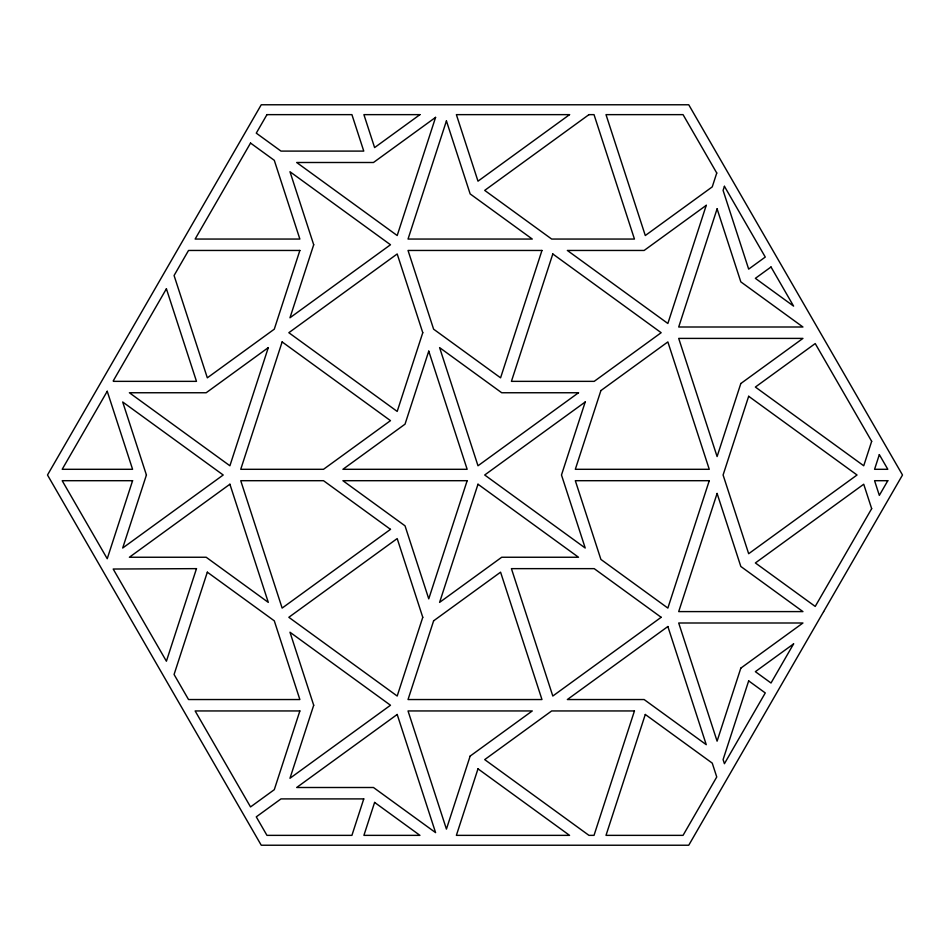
<?xml version="1.0" encoding="UTF-8"?>
<svg xmlns="http://www.w3.org/2000/svg" width="950" height="950" viewBox="0 0 950 950"><rect width="100%" height="100%" fill="white"/><g stroke="black" fill="none" stroke-linecap="round" stroke-linejoin="round"><path stroke-width="1.43" d="M132.584 480.7L107.231 558.719L62.189 480.7L132.584 480.7M146.419 475L122.692 548.019L223.203 475L122.692 401.981L146.419 475M196.484 568.646L166.404 661.212L113.181 569.026L196.484 568.646M268.292 347.617L229.9 465.773L129.39 392.754L206.174 392.754L268.292 347.617M299.868 250.456L274.289 329.175L207.326 377.827L174.076 275.512L188.539 250.456L299.868 250.456M207.326 572.173L174.076 674.488L188.539 699.544L299.868 699.544L274.289 620.825L207.326 572.173M282.138 341.917L240.742 469.3L323.522 469.3L390.486 420.648L282.138 341.917M313.702 244.756L289.976 317.775L390.486 244.756L289.976 171.724L313.702 244.756M435.587 117.373L397.195 235.529L296.685 162.498L373.469 162.498L435.587 117.373M446.429 120.899L408.037 239.056L532.273 239.056L470.155 193.919L446.429 120.899M299.868 710.944L274.289 789.676L250.539 806.93L195.13 710.944L299.868 710.944M422.774 332.702L397.195 411.421L288.836 332.702L397.195 253.971L422.774 332.702M313.702 705.244L289.976 778.276L390.486 705.244L289.976 632.225L313.702 705.244M428.759 351.144L405.032 424.163L342.914 469.3L467.151 469.3L428.759 351.144M363.767 798.903L351.916 835.359L266.95 835.359L256.274 816.857L280.986 798.903L363.767 798.903M422.774 617.298L397.195 696.029L288.836 617.298L397.195 538.579L422.774 617.298M467.151 480.7L428.759 598.856L405.032 525.837L342.914 480.7L467.151 480.7M541.963 250.456L500.579 377.827L433.616 329.175L408.037 250.456L541.963 250.456M374.609 802.418L363.909 835.359L419.936 835.359L374.609 802.418M433.616 620.825L408.037 699.544L541.963 699.544L500.579 572.173L433.616 620.825M477.992 484.227L439.601 602.383L501.719 557.246L578.503 557.246L477.992 484.227M552.805 253.971L511.421 381.354L594.201 381.354L661.164 332.702L552.805 253.971M470.155 756.081L446.429 829.101L408.037 710.944L532.273 710.944L470.155 756.081M585.212 401.981L561.486 475L585.212 548.019L484.702 475L585.212 401.981M477.992 768.823L456.38 835.359L569.561 835.359L477.992 768.823M600.899 390.581L575.32 469.3L709.258 469.3L667.862 341.917L600.899 390.581M706.254 205.319L667.862 323.475L567.352 250.456L644.136 250.456L706.254 205.319M716.751 173.019L712.251 186.877L645.288 235.529L606.005 114.641L683.05 114.641L716.751 173.019M717.096 208.846L678.704 327.002L802.94 327.002L740.822 281.865L717.096 208.846M724.422 186.307L723.092 190.392L748.671 269.123L765.273 257.058L724.422 186.307M634.446 710.944L594.023 835.359L588.952 835.359L484.702 759.608L551.665 710.944L634.446 710.944M709.258 480.7L667.862 608.083L600.899 559.419L575.32 480.7L709.258 480.7M740.822 383.527L717.096 456.558L678.704 338.402L802.94 338.402L740.822 383.527M645.288 714.471L606.005 835.359L683.05 835.359L716.751 776.981L712.251 763.123L645.288 714.471M717.096 493.442L678.704 611.598L802.94 611.598L740.822 566.473L717.096 493.442M748.671 396.281L723.092 475L748.671 553.719L857.031 475L748.671 396.281M740.822 668.135L717.096 741.154L678.704 622.998L802.94 622.998L740.822 668.135M748.671 680.877L723.092 759.608L724.422 763.693L765.273 692.942L748.671 680.877M871.672 441.346L863.728 465.773L755.369 387.054L815.219 343.567L871.672 441.346M879.332 454.622L874.57 469.3L887.811 469.3L879.332 454.622M823.638 611.598L688.75 845.227L261.25 845.227L47.5 475L261.25 104.773L688.75 104.773L902.5 475L823.638 611.598M107.231 391.281L62.189 469.3L132.584 469.3L107.231 391.281M166.404 288.788L113.181 380.974L113.703 381.354L196.484 381.354L166.404 288.788M250.539 143.07L195.13 239.056L299.868 239.056L274.289 160.324L250.539 143.07M266.95 114.641L256.274 133.143L280.986 151.097L363.767 151.097L351.916 114.641L266.95 114.641M793.594 643.886L771.008 683.014L755.369 671.662L793.594 643.886M871.672 508.654L815.219 606.433L755.369 562.946L863.728 484.227L871.672 508.654M887.811 480.7L879.332 495.378L874.57 480.7L887.811 480.7M419.936 114.641L374.609 147.583L363.909 114.641L419.936 114.641M569.561 114.641L477.992 181.177L456.38 114.641L569.561 114.641M588.952 114.641L484.702 190.392L551.665 239.056L634.446 239.056L594.023 114.641L588.952 114.641M229.9 484.227L129.39 557.246L206.174 557.246L268.292 602.383L229.9 484.227M390.486 529.352L282.138 608.083L240.742 480.7L323.522 480.7L390.486 529.352M578.503 392.754L477.992 465.773L439.601 347.617L501.719 392.754L578.503 392.754M771.008 266.986L755.369 278.338L793.594 306.114L771.008 266.986M397.195 714.471L296.685 787.502L373.469 787.502L435.587 832.627L397.195 714.471M661.164 617.298L552.805 696.029L511.421 568.646L594.201 568.646L661.164 617.298M667.862 626.525L567.352 699.544L644.136 699.544L706.254 744.681L667.862 626.525"/></g></svg>
